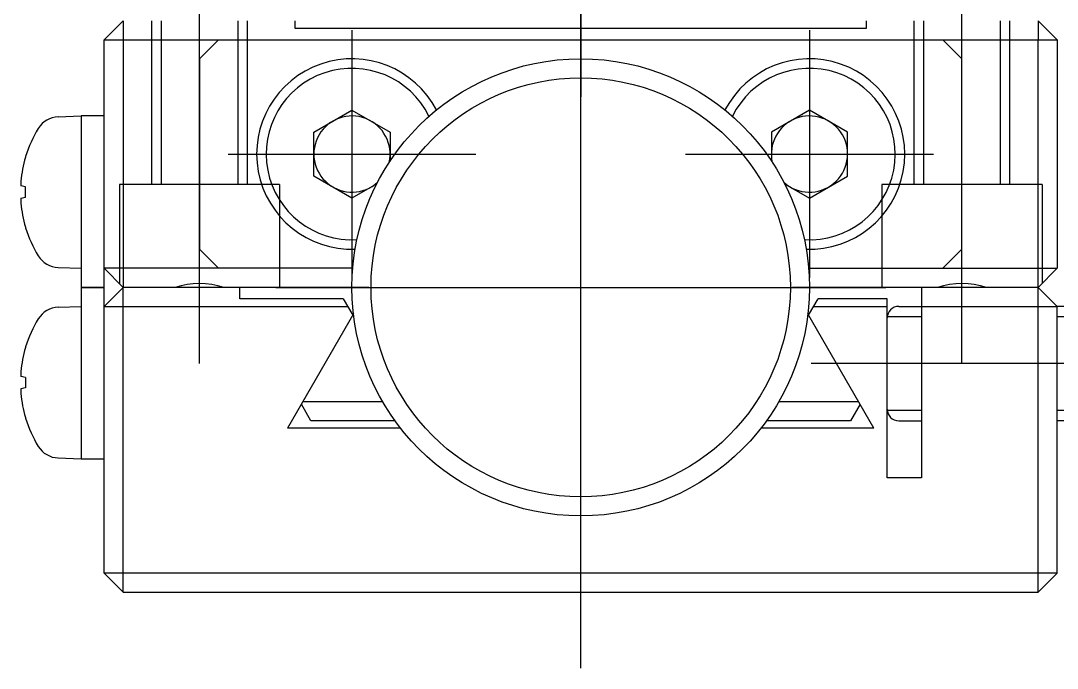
# Model space of a CAD drawing. Extents: x 1 to 229, y 0 to 160.
# Drawn here: x 74.41 to 101.6, y 125.55 to 142.55 of the extents above; entities that cross this region are included whole.
import ezdxf

# ---------------------------------------------------------------- set-up
doc = ezdxf.new("R2010")
doc.units = 0
doc.linetypes.add('CENTER', pattern=[50.8, 31.75, -6.35, 6.35, -6.35])
doc.linetypes.add('DASHED', pattern=[19.05, 12.7, -6.35])
doc.layers.get('0').update_dxf_attribs({"linetype": 'CONTINUOUS'})
doc.layers.add('CENTER', color=1, linetype='CENTER')

msp = doc.modelspace()

# ---------------------------------------------------------------- linework, layer by layer
at = {"color": 7, "linetype": 'CONTINUOUS'}
for p, q in [((77.098, 142.546), (76.598, 142.046)), ((77.098, 142.546), (77.098, 135.546)), ((81.598, 142.546), (81.598, 142.346)), ((96.598, 142.346), (96.598, 142.546)), ((101.098, 142.546), (101.098, 142.046)), ((101.598, 142.046), (101.098, 142.546)), ((81.598, 142.346), (96.598, 142.346)), ((76.598, 142.046), (101.598, 142.046)), ((76.598, 128.046), (76.598, 142.046)), ((79.598, 142.046), (79.098, 141.546)), ((99.098, 141.546), (98.598, 142.046)), ((101.098, 135.546), (101.098, 142.046)), ((101.598, 142.046), (101.598, 136.046)), ((79.098, 141.546), (79.098, 136.546)), ((99.098, 136.546), (99.098, 141.546)), ((75.394, 140.025), (75.998, 140.046)), ((75.998, 140.046), (75.998, 131.046)), ((76.598, 140.046), (75.998, 140.046)), ((82.098, 139.623), (83.098, 140.201)), ((83.098, 140.201), (84.098, 139.623)), ((95.098, 140.201), (94.098, 139.623)), ((96.098, 139.623), (95.098, 140.201)), ((82.098, 138.469), (82.098, 139.623)), ((84.098, 139.623), (84.098, 138.863)), ((94.098, 139.623), (94.098, 138.863)), ((96.098, 138.469), (96.098, 139.623)), ((74.535, 138.963), (74.535, 138.965)), ((83.098, 137.891), (82.098, 138.469)), ((95.098, 137.891), (96.098, 138.469)), ((74.535, 138.184), (74.415, 138.209)), ((74.535, 137.908), (74.535, 138.184)), ((83.751, 138.268), (83.098, 137.891)), ((94.444, 138.268), (95.098, 137.891)), ((74.535, 137.908), (74.415, 137.883)), ((74.535, 137.127), (74.535, 137.129)), ((79.098, 136.546), (79.598, 136.046)), ((98.598, 136.046), (99.098, 136.546)), ((75.394, 136.067), (75.998, 136.046)), ((76.598, 136.046), (77.098, 135.546)), ((83.119, 136.046), (76.598, 136.046)), ((95.077, 136.046), (101.598, 136.046)), ((101.098, 135.546), (101.598, 136.046)), ((76.598, 135.546), (75.998, 135.546)), ((75.998, 135.546), (76.598, 135.546)), ((76.598, 135.046), (77.098, 135.546)), ((83.542, 135.546), (77.098, 135.546)), ((80.156, 135.546), (77.098, 135.546)), ((77.098, 127.546), (77.098, 135.546)), ((80.156, 135.246), (80.156, 135.546)), ((101.098, 135.546), (94.653, 135.546)), ((98.039, 135.546), (98.039, 130.546)), ((101.098, 127.546), (101.098, 135.546)), ((101.098, 135.546), (101.598, 135.046)), ((82.869, 135.246), (80.156, 135.246)), ((82.869, 135.246), (83.119, 134.813)), ((95.076, 134.813), (95.326, 135.246)), ((97.139, 135.246), (95.326, 135.246)), ((97.139, 130.546), (97.139, 135.246)), ((75.394, 135.025), (75.998, 135.046)), ((76.598, 135.046), (82.984, 135.046)), ((95.211, 135.046), (97.139, 135.046)), ((97.439, 135.046), (101.598, 135.046)), ((101.598, 128.046), (101.598, 135.046)), ((107.639, 135.046), (101.598, 135.046)), ((83.139, 134.847), (81.406, 131.846)), ((96.789, 131.846), (95.057, 134.847)), ((74.535, 133.965), (74.535, 133.963)), ((74.535, 133.184), (74.415, 133.209)), ((74.535, 133.184), (74.535, 132.908)), ((74.535, 132.908), (74.415, 132.883)), ((82.021, 132.046), (81.771, 132.479)), ((81.81, 132.546), (83.902, 132.546)), ((94.294, 132.546), (96.385, 132.546)), ((96.424, 132.479), (96.174, 132.046)), ((74.535, 132.129), (74.535, 132.127)), ((84.224, 132.046), (82.021, 132.046)), ((96.174, 132.046), (93.971, 132.046)), ((97.439, 132.046), (98.039, 132.046)), ((107.639, 132.046), (101.598, 132.046)), ((84.374, 131.846), (81.406, 131.846)), ((96.789, 131.846), (93.821, 131.846)), ((75.394, 131.067), (75.998, 131.046)), ((75.998, 131.046), (76.598, 131.046)), ((98.039, 130.546), (97.139, 130.546)), ((77.098, 127.546), (76.598, 128.046)), ((101.598, 128.046), (76.598, 128.046)), ((101.598, 128.046), (101.098, 127.546)), ((77.098, 127.546), (101.098, 127.546))]:
    msp.add_line(p, q, dxfattribs=at)
at = {"color": 3, "linetype": 'DASHED'}
for p, q in [((77.848, 138.246), (77.848, 142.546)), ((78.091, 142.546), (78.091, 138.246)), ((80.104, 142.546), (80.104, 138.246)), ((80.348, 142.546), (80.348, 138.246)), ((97.848, 138.246), (97.848, 142.546)), ((98.091, 142.546), (98.091, 138.246)), ((100.104, 142.546), (100.104, 138.246)), ((100.348, 142.546), (100.348, 138.246)), ((81.198, 138.246), (76.998, 138.246)), ((76.998, 138.246), (76.998, 135.646)), ((81.198, 138.246), (81.198, 135.546)), ((101.198, 138.246), (96.998, 138.246)), ((96.998, 138.246), (96.998, 135.546)), ((101.198, 138.246), (101.198, 135.646))]:
    msp.add_line(p, q, dxfattribs=at)
at = {"color": 3, "linetype": 'CONTINUOUS'}
for p, q in [((98.039, 134.775), (97.139, 134.775)), ((105.139, 134.775), (101.598, 134.775)), ((98.039, 132.316), (97.139, 132.316)), ((105.139, 132.316), (101.598, 132.316))]:
    msp.add_line(p, q, dxfattribs=at)
at = {"color": 7, "linetype": 'CONTINUOUS'}
for radius in [6, 5.5]:
    msp.add_circle((89.098, 135.546), radius, dxfattribs=at)
for centre, radius, start, end in [((83.098, 139.046), 2.5, 27.558, 271.9292), ((95.098, 139.046), 2.5, 268.0708, 152.442), ((83.098, 139.046), 2.25, 26.1115, 273.3757), ((95.098, 139.046), 2.25, 266.6243, 153.8885), ((75.416, 139.385), 0.64, 92, 148.4554), ((83.098, 139.046), 1, 347.2361, 312.251), ((95.098, 139.046), 1, 227.749, 192.7639), ((77.598, 138.046), 3.2, 148.4554, 162.9888), ((77.606, 138.05), 3.204, 163.4437, 174.8964), ((74.595, 138.965), 0.06, 162.9888, 180), ((75.194, 138.243), 0.784, 178.3249, 178.6926), ((75.113, 138.244), 0.702, 178.6921, 179.0853), ((75.026, 138.246), 0.616, 179.0846, 179.5116), ((74.938, 138.247), 0.528, 179.5106, 179.9824), ((74.854, 138.247), 0.444, 179.9823, 180.5114), ((74.803, 138.246), 0.392, 180.5113, 181.0864), ((74.751, 138.245), 0.341, 181.0851, 181.7193), ((74.699, 138.244), 0.288, 181.7176, 182.43), ((75.565, 138.227), 1.155, 176.4067, 176.99), ((75.412, 138.235), 1.002, 176.9939, 177.6385), ((75.335, 138.238), 0.924, 177.6419, 177.9769), ((75.269, 138.24), 0.859, 177.9766, 178.3253), ((74.647, 138.241), 0.237, 182.4277, 183.2444), ((74.599, 138.239), 0.189, 183.2412, 184.1991), ((74.555, 138.235), 0.145, 184.1944, 185.3472), ((74.517, 138.232), 0.106, 185.34, 186.7702), ((74.485, 138.228), 0.0743, 186.76, 188.5945), ((75.723, 138.217), 1.314, 175.8844, 176.4094), ((74.463, 138.225), 0.0521, 188.5872, 190.8923), ((74.446, 138.221), 0.0349, 190.8752, 193.8584), ((75.805, 138.211), 1.396, 175.3897, 175.8866), ((74.434, 138.218), 0.0218, 193.8258, 197.8701), ((74.425, 138.215), 0.0126, 197.8135, 203.5909), ((74.419, 138.213), 0.00663, 203.5023, 212.3202), ((75.794, 138.212), 1.385, 174.8969, 175.3919), ((74.417, 138.211), 0.00314, 212.1697, 226.6307), ((74.415, 138.21), 0.00149, 226.5817, 250.3817), ((74.7, 137.848), 0.289, 177.5625, 178.2775), ((74.755, 137.847), 0.345, 178.2758, 178.9072), ((74.811, 137.846), 0.401, 178.9059, 179.4744), ((74.865, 137.845), 0.455, 179.4733, 179.9941), ((74.92, 137.845), 0.509, 179.9944, 180.4772), ((75.009, 137.846), 0.599, 180.4768, 180.9104), ((74.484, 137.864), 0.0731, 171.2458, 173.0922), ((74.512, 137.861), 0.101, 173.0905, 174.5857), ((74.551, 137.857), 0.14, 174.5775, 175.7682), ((74.595, 137.854), 0.185, 175.7629, 176.7417), ((74.646, 137.851), 0.235, 176.7382, 177.565), ((74.446, 137.871), 0.0345, 165.9905, 168.9729), ((74.463, 137.867), 0.0515, 168.9531, 171.2579), ((74.419, 137.879), 0.00652, 147.5517, 156.4044), ((74.425, 137.877), 0.0125, 156.2782, 162.0517), ((74.434, 137.874), 0.0216, 161.9892, 166.0248), ((74.415, 137.882), 0.00148, 109.6669, 133.3371), ((74.417, 137.881), 0.00311, 133.3227, 147.7343), ((75.101, 137.847), 0.691, 180.9096, 181.3052), ((75.19, 137.849), 0.78, 181.3046, 181.6716), ((75.272, 137.852), 0.861, 181.6711, 182.0166), ((75.345, 137.854), 0.934, 182.0162, 182.346), ((75.407, 137.857), 0.997, 182.3457, 182.6644), ((75.457, 137.859), 1.047, 182.6641, 182.9757), ((75.54, 137.864), 1.13, 182.9817, 183.5774), ((75.706, 137.874), 1.297, 183.5748, 184.1087), ((75.809, 137.881), 1.4, 184.1078, 185.1029), ((77.606, 138.042), 3.204, 185.1036, 196.5563), ((74.595, 137.127), 0.06, 180, 197.0112), ((77.598, 138.046), 3.2, 197.0112, 211.5446), ((75.416, 136.707), 0.64, 211.5446, 268), ((79.098, 133.546), 2.1, 72.2472, 107.7528), ((99.098, 133.546), 2.1, 72.2472, 107.7528), ((75.416, 134.385), 0.64, 92, 148.4554), ((97.439, 134.746), 0.3, 90, 180), ((77.598, 133.046), 3.2, 148.4554, 162.9888), ((77.606, 133.05), 3.204, 163.4437, 174.8964), ((74.595, 133.965), 0.06, 162.9888, 180), ((75.19, 133.243), 0.78, 178.3284, 178.6954), ((75.101, 133.245), 0.691, 178.6948, 179.0904), ((75.009, 133.246), 0.599, 179.0896, 179.5232), ((74.92, 133.247), 0.509, 179.5228, 180.0056), ((74.865, 133.247), 0.455, 180.0059, 180.5267), ((74.811, 133.246), 0.401, 180.5256, 181.0941), ((74.755, 133.245), 0.345, 181.0928, 181.7242), ((74.7, 133.243), 0.289, 181.7225, 182.4375), ((75.54, 133.228), 1.13, 176.4226, 177.0183), ((75.457, 133.233), 1.047, 177.0243, 177.3359), ((75.407, 133.235), 0.997, 177.3356, 177.6543), ((75.345, 133.238), 0.934, 177.654, 177.9838), ((75.272, 133.24), 0.861, 177.9834, 178.3289), ((74.646, 133.241), 0.235, 182.435, 183.2618), ((74.595, 133.238), 0.185, 183.2583, 184.2371), ((74.551, 133.235), 0.14, 184.2318, 185.4225), ((74.512, 133.231), 0.101, 185.4143, 186.9095), ((74.484, 133.228), 0.0731, 186.9078, 188.7542), ((75.706, 133.218), 1.297, 175.8913, 176.4252), ((75.809, 133.211), 1.4, 174.8971, 175.8922), ((74.463, 133.225), 0.0515, 188.7421, 191.0469), ((74.446, 133.221), 0.0345, 191.0271, 194.0095), ((74.434, 133.218), 0.0216, 193.9752, 198.0108), ((74.425, 133.215), 0.0125, 197.9483, 203.7218), ((74.419, 133.213), 0.00652, 203.5956, 212.4483), ((74.415, 133.21), 0.00148, 226.6629, 250.3331), ((74.417, 133.211), 0.00311, 212.2657, 226.6773), ((74.699, 132.848), 0.288, 177.57, 178.2824), ((74.751, 132.847), 0.341, 178.2807, 178.9149), ((74.803, 132.846), 0.392, 178.9136, 179.4887), ((74.854, 132.845), 0.444, 179.4886, 180.0177), ((74.938, 132.845), 0.528, 180.0176, 180.4894), ((75.026, 132.846), 0.616, 180.4884, 180.9154), ((75.113, 132.847), 0.702, 180.9147, 181.3079), ((75.194, 132.849), 0.784, 181.3074, 181.6751), ((74.485, 132.864), 0.0743, 171.4055, 173.24), ((74.517, 132.86), 0.106, 173.2298, 174.66), ((74.555, 132.857), 0.145, 174.6528, 175.8056), ((74.599, 132.853), 0.189, 175.8009, 176.7588), ((74.647, 132.851), 0.237, 176.7556, 177.5723), ((75.269, 132.852), 0.859, 181.6747, 182.0234), ((75.335, 132.854), 0.924, 182.0231, 182.3581), ((75.412, 132.857), 1.002, 182.3615, 183.0061), ((75.565, 132.865), 1.155, 183.01, 183.5933), ((74.446, 132.871), 0.0349, 166.1416, 169.1248), ((74.463, 132.867), 0.0521, 169.1077, 171.4128), ((75.723, 132.875), 1.314, 183.5906, 184.1156), ((74.425, 132.876), 0.0126, 156.4091, 162.1865), ((74.419, 132.879), 0.00663, 147.6798, 156.4977), ((74.434, 132.874), 0.0218, 162.1299, 166.1742), ((75.805, 132.881), 1.396, 184.1134, 184.6103), ((74.417, 132.881), 0.00314, 133.3693, 147.8303), ((74.415, 132.882), 0.00149, 109.6183, 133.4183), ((75.794, 132.88), 1.385, 184.6081, 185.1031), ((77.606, 133.042), 3.204, 185.1036, 196.5563), ((97.439, 132.346), 0.3, 180, 270), ((74.595, 132.127), 0.06, 180, 197.0112), ((77.598, 133.046), 3.2, 197.0112, 211.5446), ((75.416, 131.707), 0.64, 211.5446, 268)]:
    msp.add_arc(centre, radius, start, end, dxfattribs=at)
at = {"layer": 'CENTER', "color": 1, "linetype": 'CENTER'}
for p, q in [((89.098, 152.546), (89.098, 140.546)), ((79.098, 133.546), (79.098, 144.546)), ((99.098, 133.546), (99.098, 144.546)), ((89.098, 125.546), (89.098, 144.346)), ((83.098, 142.296), (83.098, 135.796)), ((95.098, 142.296), (95.098, 135.796)), ((79.848, 139.046), (86.348, 139.046)), ((91.848, 139.046), (98.348, 139.046)), ((81.098, 135.546), (97.098, 135.546)), ((115.639, 133.546), (95.139, 133.546))]:
    msp.add_line(p, q, dxfattribs=at)

doc.saveas('drawing.dxf')
